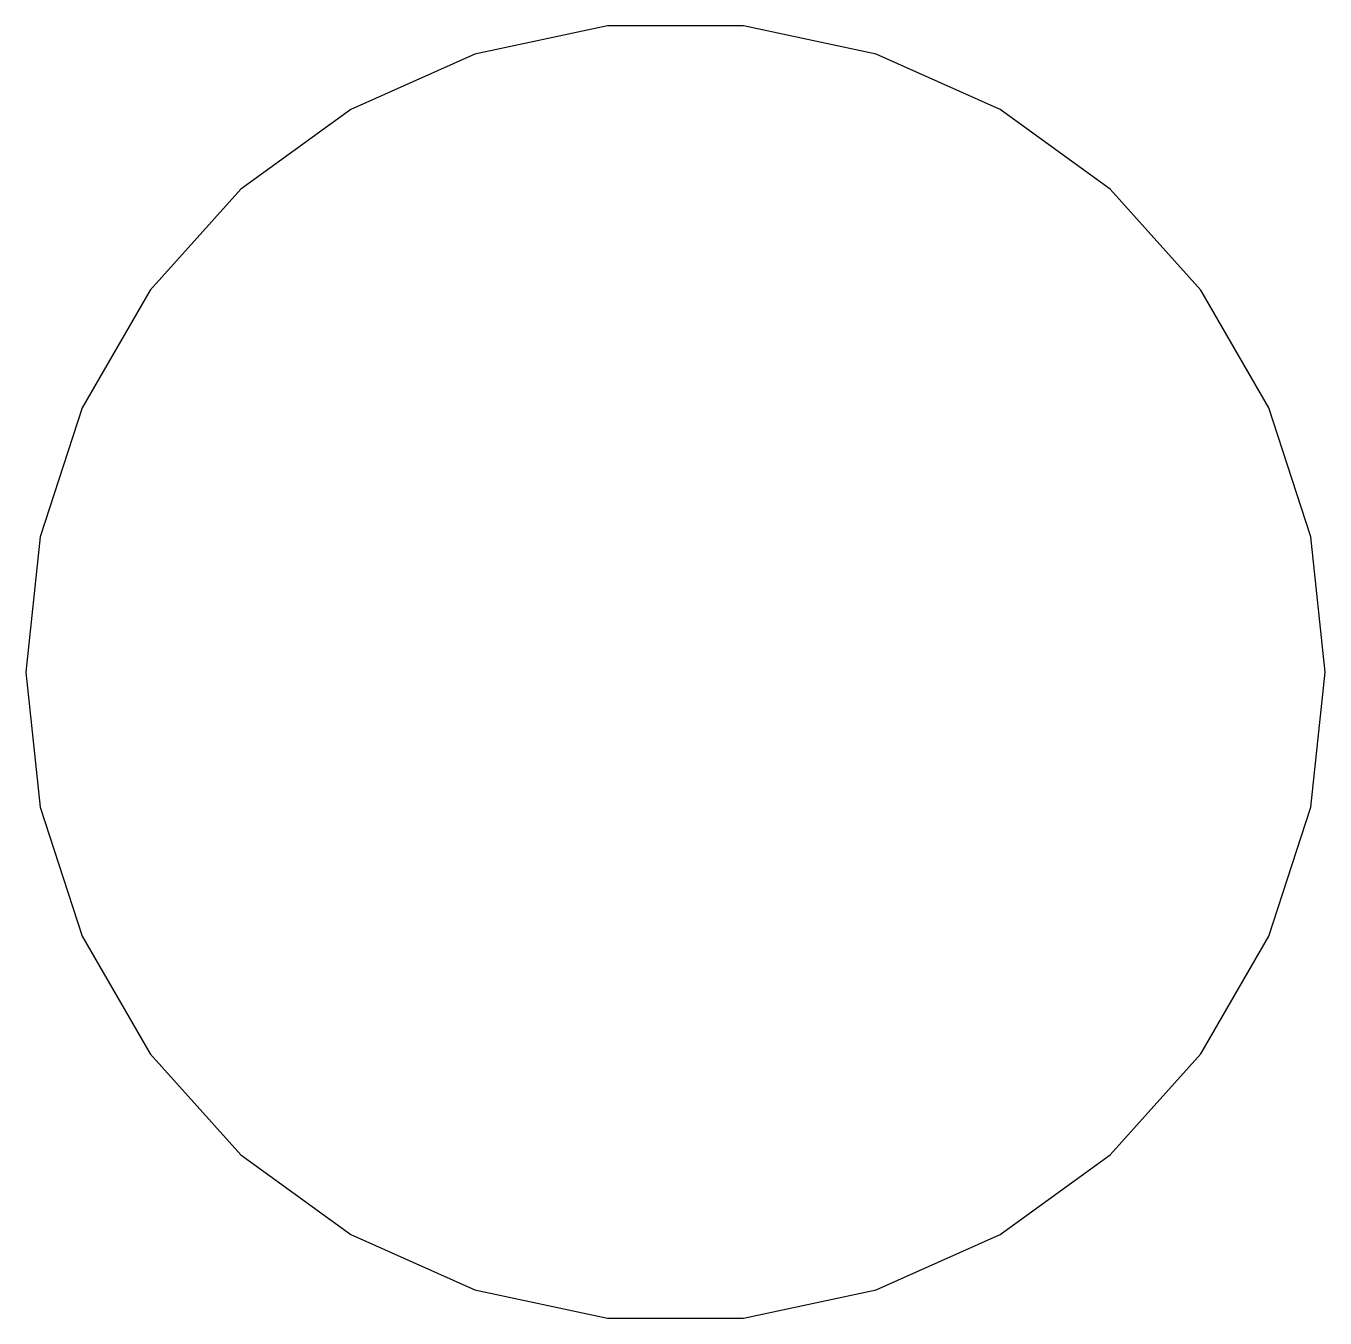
# Model space of a CAD drawing. Header units: metres. Extents: x -9.8 to 9.8, y -9.7 to 9.7.
import ezdxf

# ---------------------------------------------------------------- set-up
doc = ezdxf.new("R2010")
doc.units = ezdxf.units.M

msp = doc.modelspace()

# ---------------------------------------------------------------- linework, layer by layer
for p, q in [((-1.01915, 9.69659), (-3.01292, 9.2728)), ((1.01915, 9.69659), (-1.01915, 9.69659)), ((3.01292, 9.2728), (1.01915, 9.69659)), ((-3.01292, 9.2728), (-4.875, 8.44375)), ((4.875, 8.44375), (3.01292, 9.2728)), ((-4.875, 8.44375), (-6.52402, 7.24566)), ((6.52402, 7.24566), (4.875, 8.44375)), ((-6.52402, 7.24566), (-7.88792, 5.73091)), ((7.88792, 5.73091), (6.52402, 7.24566)), ((-7.88792, 5.73091), (-8.90707, 3.96568)), ((8.90707, 3.96568), (7.88792, 5.73091)), ((-8.90707, 3.96568), (-9.53694, 2.02714)), ((9.53694, 2.02714), (8.90707, 3.96568)), ((-9.53694, 2.02714), (-9.75, 0)), ((9.75, 0), (9.53694, 2.02714)), ((-9.75, 0), (-9.53694, -2.02714)), ((9.53694, -2.02714), (9.75, 0)), ((-9.53694, -2.02714), (-8.90707, -3.96568)), ((8.90707, -3.96568), (9.53694, -2.02714)), ((-8.90707, -3.96568), (-7.88792, -5.73091)), ((7.88792, -5.73091), (8.90707, -3.96568)), ((-7.88792, -5.73091), (-6.52402, -7.24566)), ((6.52402, -7.24566), (7.88792, -5.73091)), ((-6.52402, -7.24566), (-4.875, -8.44375)), ((4.875, -8.44375), (6.52402, -7.24566)), ((-4.875, -8.44375), (-3.01292, -9.2728)), ((3.01292, -9.2728), (4.875, -8.44375)), ((-3.01292, -9.2728), (-1.01915, -9.69659)), ((1.01915, -9.69659), (3.01292, -9.2728)), ((-1.01915, -9.69659), (1.01915, -9.69659))]:
    msp.add_line(p, q)

doc.saveas('drawing.dxf')
